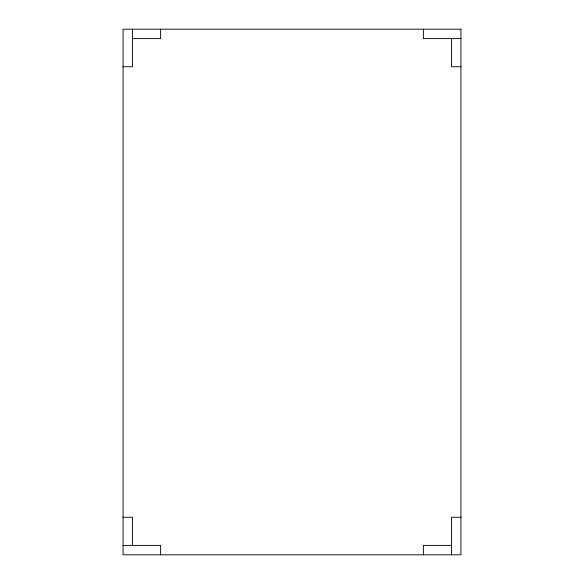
<?xml version="1.0" encoding="UTF-8"?>
<svg xmlns="http://www.w3.org/2000/svg" width="584" height="584" viewBox="0 0 584 584"><rect width="100%" height="100%" fill="white"/><g stroke="black" fill="none" stroke-linecap="round" stroke-linejoin="round"><path stroke-width="0.88" d="M132.444 38.588L160.6 38.588L160.6 29.2M460.944 38.588L423.4 38.588L423.4 29.2M123.056 66.744L132.444 66.744L132.444 29.2M460.944 66.744L451.556 66.744L451.556 38.588M123.056 517.256L132.444 517.256L132.444 545.412M460.944 517.256L451.556 517.256L451.556 554.8M123.056 545.412L160.6 545.412L160.6 554.8M451.556 545.412L423.4 545.412L423.4 554.8M460.944 29.2L123.056 29.2L123.056 554.8L460.944 554.8L460.944 29.2"/></g></svg>
